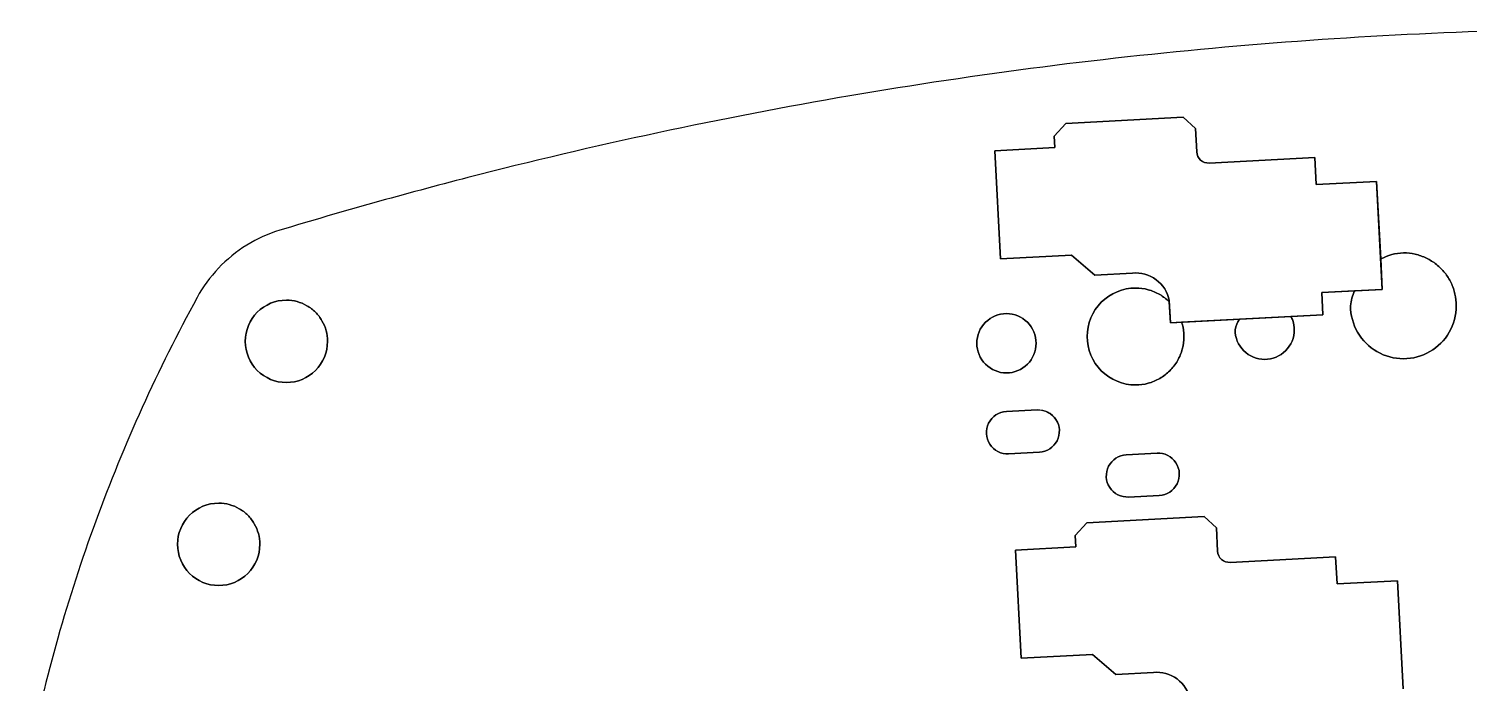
# Model space of a CAD drawing. Extents: x 0 to 140, y 0 to 91.
# Drawn here: x 1.5 to 62.8, y 63.4 to 91.2 of the extents above; entities that cross this region are included whole.
import ezdxf

# ---------------------------------------------------------------- set-up
doc = ezdxf.new("R2010")
doc.units = 0
doc.layers.add('Layer_1', color=7, linetype='CONTINUOUS')

msp = doc.modelspace()

# ---------------------------------------------------------------- linework, layer by layer
at = {"layer": 'Layer_1', "color": 1}
for p, q in [((45.11506, 86.672886), (45.607021, 87.219106)), ((45.607021, 87.219106), (45.11506, 86.672886)), ((45.607021, 87.219106), (50.599995, 87.481105)), ((50.599995, 87.481105), (45.607021, 87.219106)), ((50.599995, 87.481105), (51.125545, 87.007749)), ((51.125545, 87.007749), (50.599995, 87.481105)), ((51.125545, 87.007749), (51.178255, 86.008844)), ((51.178255, 86.008844), (51.125545, 87.007749)), ((45.139865, 86.193329), (45.11506, 86.672886)), ((45.11506, 86.672886), (45.139865, 86.193329)), ((42.583432, 86.059487), (45.139865, 86.193329)), ((45.139865, 86.193329), (42.583432, 86.059487)), ((42.824246, 81.465454), (42.583432, 86.059487)), ((42.583432, 86.059487), (42.824246, 81.465454)), ((51.703286, 85.536005), (56.197585, 85.771649)), ((56.197585, 85.771649), (51.703286, 85.536005)), ((56.197585, 85.771649), (56.257529, 84.622883)), ((56.257529, 84.622883), (56.197585, 85.771649)), ((56.257529, 84.622883), (58.828947, 84.757758)), ((58.828947, 84.757758), (56.257529, 84.622883)), ((58.828947, 84.757758), (59.002064, 81.457186)), ((59.06976, 80.164242), (58.828947, 84.757758)), ((45.850417, 81.6241), (42.824246, 81.465454)), ((42.824246, 81.465454), (45.850417, 81.6241)), ((46.846221, 80.775057), (45.850417, 81.6241)), ((45.850417, 81.6241), (46.846221, 80.775057)), ((59.002064, 81.457186), (59.06976, 80.164242)), ((48.444055, 80.858773), (46.846221, 80.775057)), ((46.846221, 80.775057), (48.444055, 80.858773)), ((12.451948, 79.706905), (12.451948, 79.706905)), ((12.451948, 79.706905), (12.451948, 79.706905)), ((50.00985, 79.635075), (50.007268, 79.689335)), ((50.007268, 79.689335), (50.056877, 78.740556)), ((56.498342, 80.029366), (59.06976, 80.164242)), ((57.890505, 80.10223), (56.498342, 80.029366)), ((56.498342, 80.029366), (56.547951, 79.080587)), ((56.547951, 79.080587), (56.498342, 80.029366)), ((59.06976, 80.164242), (57.890505, 80.10223)), ((43.082627, 79.134331), (43.082627, 79.134331)), ((43.082627, 79.134331), (43.082627, 79.134331)), ((50.056877, 78.740556), (50.00985, 79.635075)), ((50.056877, 78.740556), (56.547951, 79.080587)), ((56.547951, 79.080587), (55.179558, 79.008757)), ((50.535916, 78.765361), (50.056877, 78.740556)), ((52.991579, 78.894035), (50.535916, 78.765361)), ((55.179558, 79.008757), (52.991579, 78.894035)), ((43.079526, 74.970245), (44.387972, 75.038458)), ((44.387972, 75.038458), (43.079526, 74.970245)), ((44.387972, 75.038458), (44.387972, 75.038458)), ((44.466522, 75.038975), (44.466522, 75.038975)), ((44.482024, 73.241152), (43.174093, 73.172422)), ((43.174093, 73.172422), (44.482024, 73.241152)), ((49.491019, 73.203428), (48.182572, 73.134699)), ((48.182572, 73.134699), (49.491019, 73.203428)), ((49.491019, 73.203428), (49.491019, 73.203428)), ((9.571505, 71.076944), (9.571505, 71.076944)), ((9.571505, 71.076944), (9.571505, 71.076944)), ((48.27714, 71.337393), (49.58507, 71.405606)), ((49.58507, 71.405606), (48.27714, 71.337393)), ((46.496889, 70.24237), (51.489863, 70.504369)), ((51.489863, 70.504369), (46.496889, 70.24237)), ((51.489863, 70.504369), (52.015413, 70.031013)), ((52.015413, 70.031013), (51.489863, 70.504369)), ((46.004928, 69.69615), (46.496889, 70.24237)), ((46.496889, 70.24237), (46.004928, 69.69615)), ((52.015413, 70.031013), (52.067607, 69.032625)), ((52.067607, 69.032625), (52.015413, 70.031013)), ((46.029733, 69.216593), (46.004928, 69.69615)), ((46.004928, 69.69615), (46.029733, 69.216593)), ((43.4733, 69.082751), (46.029733, 69.216593)), ((46.029733, 69.216593), (43.4733, 69.082751)), ((43.714113, 64.489235), (43.4733, 69.082751)), ((43.4733, 69.082751), (43.714113, 64.489235)), ((52.593154, 68.559269), (57.086936, 68.794913)), ((57.086936, 68.794913), (52.593154, 68.559269)), ((57.086936, 68.794913), (57.147396, 67.646146)), ((57.147396, 67.646146), (57.086936, 68.794913)), ((57.147396, 67.646146), (59.718815, 67.781022)), ((59.718815, 67.781022), (57.147396, 67.646146)), ((59.718815, 67.781022), (59.959628, 63.187504)), ((59.959628, 63.187504), (59.718815, 67.781022)), ((46.739768, 64.647363), (43.714113, 64.489235)), ((43.714113, 64.489235), (46.739768, 64.647363)), ((47.735572, 63.798321), (46.739768, 64.647363)), ((46.739768, 64.647363), (47.735572, 63.798321)), ((49.333406, 63.882035), (47.735572, 63.798321)), ((47.735572, 63.798321), (49.333406, 63.882035))]:
    msp.add_line(p, q, dxfattribs=at)
for points in [[(61.170406, 91.045228), (58.404675, 90.921907), (55.641803, 90.741173), (52.883576, 90.503142)], [(69.472224, 91.242632), (66.703883, 91.234293), (63.936014, 91.168478), (61.170406, 91.045228)], [(52.883576, 90.503142), (50.125461, 90.265247), (47.372582, 89.970111), (44.626719, 89.617925)], [(44.626719, 89.617925), (41.880875, 89.265705), (39.142641, 88.856512), (36.413785, 88.39061)], [(36.413785, 88.39061), (33.684879, 87.924659), (30.965942, 87.402098), (28.258731, 86.823265)], [(28.258731, 86.823265), (25.551429, 86.244348), (22.85644, 85.609281), (20.175505, 84.918472)], [(51.178255, 86.008844), (51.183899, 85.876018), (51.242752, 85.75105), (51.341554, 85.662096)], [(51.341554, 85.662096), (51.242752, 85.75105), (51.183899, 85.876018), (51.178255, 86.008844)], [(51.341554, 85.662096), (51.440313, 85.573205), (51.57067, 85.527766), (51.703286, 85.536005)], [(51.703286, 85.536005), (51.57067, 85.527766), (51.440313, 85.573205), (51.341554, 85.662096)], [(20.175505, 84.918472), (17.494661, 84.227863), (14.828445, 83.481667), (12.17858, 82.680366)], [(12.17858, 82.680366), (11.682095, 82.530113), (11.207191, 82.316111), (10.765747, 82.043713)], [(10.765747, 82.043713), (10.324207, 81.77152), (9.919826, 81.443222), (9.56272, 81.067028)], [(59.002064, 81.457186), (59.301251, 81.61539), (59.632273, 81.704063), (59.970481, 81.716601)], [(59.970481, 81.716601), (59.632273, 81.704063), (59.301251, 81.61539), (59.002064, 81.457186)], [(59.970481, 81.716601), (60.138805, 81.716596), (60.306597, 81.697702), (60.470708, 81.660274)], [(60.470708, 81.660274), (60.306597, 81.697702), (60.138805, 81.716596), (59.970481, 81.716601)], [(60.470708, 81.660274), (60.635087, 81.622814), (60.794736, 81.566998), (60.946648, 81.493876)], [(60.946648, 81.493876), (60.794736, 81.566998), (60.635087, 81.622814), (60.470708, 81.660274)], [(60.946648, 81.493876), (61.098348, 81.420714), (61.241354, 81.33075), (61.372979, 81.225675)], [(61.372979, 81.225675), (61.241354, 81.33075), (61.098348, 81.420714), (60.946648, 81.493876)], [(9.56272, 81.067028), (9.205862, 80.690821), (8.899278, 80.269941), (8.650631, 79.814909)], [(49.453297, 80.57817), (49.163877, 80.794758), (48.803735, 80.894889), (48.444055, 80.858773)], [(48.444055, 80.858773), (48.803735, 80.894889), (49.163877, 80.794757), (49.453297, 80.57817)], [(61.372979, 81.225675), (61.504791, 81.120717), (61.624396, 81.001285), (61.729544, 80.869624)], [(61.729544, 80.869624), (61.624396, 81.001285), (61.504791, 81.120717), (61.372979, 81.225675)], [(50.007268, 79.689335), (49.940377, 80.04451), (49.742701, 80.361677), (49.453297, 80.57817)], [(49.453297, 80.57817), (49.7427, 80.361677), (49.940377, 80.04451), (50.007268, 79.689335)], [(61.729544, 80.869624), (61.834472, 80.737813), (61.924263, 80.594633), (61.997229, 80.442777)], [(61.997229, 80.442777), (61.924263, 80.594633), (61.834472, 80.737813), (61.729544, 80.869624)], [(61.997229, 80.442777), (62.070315, 80.291031), (62.126131, 80.131557), (62.163628, 79.967354)], [(62.163628, 79.967354), (62.126131, 80.131557), (62.070315, 80.291031), (61.997229, 80.442777)], [(8.650631, 79.814909), (7.815583, 78.287094), (7.037829, 76.728655), (6.318991, 75.142844)], [(11.214298, 79.194275), (11.542528, 79.522541), (11.987736, 79.706944), (12.451948, 79.706905)], [(12.451948, 79.706905), (11.987736, 79.706944), (11.542528, 79.522541), (11.214298, 79.194275)], [(12.451948, 79.706905), (12.604814, 79.706781), (12.757004, 79.686628), (12.904634, 79.646961)], [(12.904634, 79.646961), (12.757004, 79.686628), (12.604814, 79.706781), (12.451948, 79.706905)], [(47.118556, 79.618539), (47.504874, 80.004974), (48.028896, 80.222092), (48.575314, 80.222119)], [(48.575314, 80.222119), (48.028896, 80.222092), (47.504874, 80.004973), (47.118556, 79.618539)], [(48.575314, 80.222119), (48.755216, 80.222057), (48.934334, 80.19843), (49.108098, 80.151839)], [(49.108098, 80.151839), (48.934334, 80.19843), (48.755216, 80.222057), (48.575314, 80.222119)], [(49.108098, 80.151839), (49.282085, 80.105308), (49.44922, 80.036161), (49.605226, 79.946167)], [(49.605226, 79.946167), (49.44922, 80.036161), (49.282085, 80.105308), (49.108098, 80.151839)], [(49.605226, 79.946167), (49.752475, 79.859644), (49.888393, 79.755145), (50.00985, 79.635075)], [(50.00985, 79.635075), (49.888393, 79.755145), (49.752475, 79.859644), (49.605226, 79.946167)], [(57.720489, 79.46661), (57.745708, 79.68567), (57.802993, 79.899832), (57.890505, 80.10223)], [(57.890505, 80.10223), (57.802993, 79.899832), (57.745708, 79.68567), (57.720489, 79.46661)], [(62.163628, 79.967354), (62.201268, 79.803095), (62.220335, 79.635127), (62.220471, 79.46661)], [(62.220471, 79.46661), (62.220335, 79.635127), (62.201268, 79.803095), (62.163628, 79.967354)], [(10.701668, 77.956625), (10.701629, 78.420837), (10.886032, 78.866045), (11.214298, 79.194275)], [(11.214298, 79.194275), (10.886033, 78.866045), (10.701629, 78.420837), (10.701668, 77.956625)], [(12.904634, 79.646961), (13.052394, 79.607439), (13.194336, 79.548717), (13.32683, 79.472294)], [(13.32683, 79.472294), (13.194336, 79.548717), (13.052394, 79.607439), (12.904634, 79.646961)], [(13.32683, 79.472294), (13.459205, 79.395841), (13.580992, 79.302372), (13.689082, 79.194275)], [(13.689082, 79.194275), (13.580992, 79.302372), (13.459205, 79.395841), (13.32683, 79.472294)], [(13.689082, 79.194275), (13.797179, 79.086186), (13.890647, 78.964399), (13.967101, 78.832024)], [(13.967101, 78.832024), (13.890647, 78.964399), (13.797179, 79.086186), (13.689082, 79.194275)], [(42.191725, 78.765361), (42.42802, 79.001616), (42.748483, 79.134337), (43.082627, 79.134331)], [(43.082627, 79.134331), (42.748483, 79.134337), (42.42802, 79.001616), (42.191725, 78.765361)], [(43.082627, 79.134331), (43.416771, 79.134337), (43.737234, 79.001616), (43.973529, 78.765361)], [(43.973529, 78.765361), (43.737234, 79.001616), (43.416771, 79.134337), (43.082627, 79.134331)], [(46.514976, 78.162297), (46.51514, 78.708537), (46.732248, 79.232348), (47.118556, 79.618539)], [(47.118556, 79.618539), (46.732248, 79.232347), (46.51514, 78.708537), (46.514976, 78.162297)], [(58.021762, 78.341614), (57.824343, 78.683673), (57.720438, 79.071669), (57.720489, 79.46661)], [(57.720489, 79.46661), (57.720438, 79.071669), (57.824343, 78.683673), (58.021762, 78.341614)], [(62.220471, 79.46661), (62.220365, 79.071622), (62.116281, 78.683623), (61.918682, 78.341614)], [(61.918682, 78.341614), (62.116281, 78.683623), (62.220365, 79.071622), (62.220471, 79.46661)], [(13.967101, 78.832024), (14.043703, 78.699556), (14.102599, 78.557613), (14.142284, 78.409827)], [(14.142284, 78.409827), (14.102599, 78.557613), (14.043703, 78.699556), (13.967101, 78.832024)], [(41.822756, 77.87446), (41.822749, 78.208603), (41.95547, 78.529066), (42.191725, 78.765361)], [(42.191725, 78.765361), (41.95547, 78.529066), (41.82275, 78.208603), (41.822756, 77.87446)], [(43.973529, 78.765361), (44.209784, 78.529066), (44.342505, 78.208603), (44.342498, 77.87446)], [(44.342498, 77.87446), (44.342504, 78.208603), (44.209784, 78.529066), (43.973529, 78.765361)], [(50.535916, 78.765361), (50.545994, 78.742114), (50.555642, 78.718684), (50.564856, 78.695081)], [(50.564856, 78.695081), (50.555642, 78.718684), (50.545994, 78.742114), (50.535916, 78.765361)], [(50.564856, 78.695081), (50.611446, 78.521317), (50.635073, 78.342199), (50.635135, 78.162297)], [(50.635135, 78.162297), (50.635073, 78.342199), (50.611446, 78.521317), (50.564856, 78.695081)], [(53.176581, 77.559233), (52.940326, 77.795529), (52.807606, 78.115991), (52.807612, 78.450135)], [(52.807612, 78.450135), (52.807606, 78.115991), (52.940326, 77.795529), (53.176581, 77.559233)], [(52.807612, 78.450135), (52.839891, 78.608533), (52.902349, 78.75924), (52.991579, 78.894035)], [(52.991579, 78.894035), (52.902349, 78.75924), (52.839891, 78.608533), (52.807612, 78.450135)], [(55.327355, 78.450135), (55.327361, 78.115991), (55.19464, 77.795529), (54.958385, 77.559233)], [(54.958385, 77.559233), (55.19464, 77.795529), (55.327361, 78.115991), (55.327355, 78.450135)], [(55.179558, 79.008757), (55.212555, 78.954512), (55.241405, 78.897851), (55.26586, 78.839258)], [(55.26586, 78.839258), (55.241405, 78.897851), (55.212555, 78.954512), (55.179558, 79.008757)], [(55.26586, 78.839258), (55.306634, 78.713577), (55.327386, 78.582265), (55.327355, 78.450135)], [(55.327355, 78.450135), (55.327386, 78.582265), (55.306634, 78.713577), (55.26586, 78.839258)], [(11.214298, 76.719492), (10.886159, 77.047595), (10.701766, 77.492592), (10.701668, 77.956625)], [(10.701668, 77.956625), (10.701766, 77.492592), (10.886159, 77.047595), (11.214298, 76.719492)], [(14.201712, 77.956625), (14.201614, 77.492592), (14.017221, 77.047595), (13.689082, 76.719492)], [(13.689082, 76.719492), (14.017221, 77.047595), (14.201614, 77.492592), (14.201712, 77.956625)], [(14.142284, 78.409827), (14.181821, 78.262008), (14.201801, 78.109641), (14.201712, 77.956625)], [(14.201712, 77.956625), (14.201801, 78.109641), (14.181821, 78.262008), (14.142284, 78.409827)], [(42.191725, 76.983558), (41.95547, 77.219853), (41.822749, 77.540316), (41.822756, 77.87446)], [(41.822756, 77.87446), (41.82275, 77.540316), (41.95547, 77.219853), (42.191725, 76.983558)], [(44.342498, 77.87446), (44.342505, 77.540316), (44.209784, 77.219853), (43.973529, 76.983558)], [(43.973529, 76.983558), (44.209784, 77.219853), (44.342504, 77.540316), (44.342498, 77.87446)], [(47.118556, 76.705539), (46.732121, 77.091857), (46.515002, 77.615879), (46.514976, 78.162297)], [(46.514976, 78.162297), (46.515003, 77.615879), (46.732121, 77.091857), (47.118556, 76.705539)], [(50.635135, 78.162297), (50.635118, 77.982223), (50.611491, 77.802928), (50.564856, 77.628997)], [(50.564856, 77.628997), (50.611491, 77.802928), (50.635118, 77.982223), (50.635135, 78.162297)], [(58.845484, 77.518409), (58.503425, 77.715768), (58.219335, 77.999679), (58.021762, 78.341614)], [(58.021762, 78.341614), (58.219335, 77.999679), (58.503425, 77.715768), (58.845484, 77.518409)], [(61.918682, 78.341614), (61.721251, 77.999745), (61.437346, 77.715839), (61.095476, 77.518409)], [(61.095476, 77.518409), (61.437345, 77.715839), (61.721251, 77.999745), (61.918682, 78.341614)], [(50.564856, 77.628997), (50.518325, 77.455009), (50.449177, 77.287875), (50.359182, 77.131869)], [(50.359182, 77.131869), (50.449177, 77.287875), (50.518324, 77.455009), (50.564856, 77.628997)], [(54.067483, 77.189747), (53.733265, 77.189878), (53.412792, 77.322789), (53.176581, 77.559233)], [(53.176581, 77.559233), (53.412792, 77.322789), (53.733265, 77.189878), (54.067483, 77.189747)], [(54.958385, 77.559233), (54.722175, 77.322789), (54.401701, 77.189878), (54.067483, 77.189747)], [(54.067483, 77.189747), (54.401701, 77.189878), (54.722175, 77.322789), (54.958385, 77.559233)], [(59.970481, 77.216619), (59.575493, 77.216725), (59.187493, 77.320809), (58.845484, 77.518409)], [(58.845484, 77.518409), (59.187493, 77.320809), (59.575493, 77.216725), (59.970481, 77.216619)], [(61.095476, 77.518409), (60.753468, 77.32081), (60.365468, 77.216725), (59.970481, 77.216619)], [(59.970481, 77.216619), (60.365468, 77.216725), (60.753468, 77.32081), (61.095476, 77.518409)], [(12.451948, 76.206862), (11.987736, 76.206822), (11.542528, 76.391226), (11.214298, 76.719492)], [(11.214298, 76.719492), (11.542528, 76.391226), (11.987736, 76.206823), (12.451948, 76.206862)], [(13.689082, 76.719492), (13.360979, 76.391353), (12.915982, 76.206959), (12.451948, 76.206862)], [(12.451948, 76.206862), (12.915982, 76.20696), (13.360978, 76.391353), (13.689082, 76.719492)], [(43.082627, 76.614072), (42.748409, 76.614202), (42.427936, 76.747113), (42.191725, 76.983558)], [(42.191725, 76.983558), (42.427936, 76.747113), (42.748409, 76.614203), (43.082627, 76.614072)], [(43.973529, 76.983558), (43.737318, 76.747113), (43.416845, 76.614202), (43.082627, 76.614072)], [(43.082627, 76.614072), (43.416845, 76.614203), (43.737318, 76.747113), (43.973529, 76.983558)], [(48.575314, 76.101958), (48.028896, 76.101985), (47.504874, 76.319104), (47.118556, 76.705539)], [(47.118556, 76.705539), (47.504874, 76.319104), (48.028896, 76.101985), (48.575314, 76.101958)], [(50.031554, 76.705539), (49.904369, 76.578173), (49.761039, 76.468025), (49.605226, 76.377911)], [(49.605226, 76.377911), (49.761039, 76.468025), (49.904369, 76.578173), (50.031554, 76.705539)], [(50.359182, 77.131869), (50.269068, 76.976056), (50.15892, 76.832725), (50.031554, 76.705539)], [(50.031554, 76.705539), (50.15892, 76.832725), (50.269068, 76.976056), (50.359182, 77.131869)], [(49.108098, 76.172238), (48.934334, 76.125648), (48.755216, 76.10202), (48.575314, 76.101958)], [(48.575314, 76.101958), (48.755216, 76.10202), (48.934334, 76.125648), (49.108098, 76.172238)], [(49.605226, 76.377911), (49.44922, 76.287916), (49.282085, 76.218769), (49.108098, 76.172238)], [(49.108098, 76.172238), (49.282085, 76.218769), (49.44922, 76.287916), (49.605226, 76.377911)], [(6.318991, 75.142844), (5.600257, 73.55723), (4.940924, 71.945355), (4.342368, 70.310582)], [(42.325051, 74.479836), (42.470907, 74.766321), (42.758497, 74.953255), (43.079526, 74.970245)], [(43.079526, 74.970245), (42.758497, 74.953255), (42.470907, 74.766321), (42.325051, 74.479836)], [(45.189993, 74.630214), (45.014764, 74.899783), (44.709041, 75.055402), (44.387972, 75.038458)], [(44.387972, 75.038458), (44.414135, 75.039773), (44.440344, 75.039946), (44.466522, 75.038975)], [(44.466522, 75.038975), (44.759911, 75.028866), (45.029933, 74.876304), (45.189993, 74.630214)], [(42.372075, 73.581183), (42.197022, 73.850835), (42.179097, 74.193386), (42.325051, 74.479836)], [(42.325051, 74.479836), (42.179097, 74.193386), (42.197022, 73.850835), (42.372075, 73.581183)], [(45.189993, 74.630214), (45.365047, 74.360562), (45.382972, 74.018011), (45.237017, 73.731561)], [(45.237017, 73.731561), (45.382972, 74.018011), (45.365047, 74.360562), (45.189993, 74.630214)], [(43.174093, 73.172422), (42.852922, 73.15559), (42.547178, 73.311418), (42.372075, 73.581183)], [(42.372075, 73.581183), (42.547178, 73.311418), (42.852922, 73.15559), (43.174093, 73.172422)], [(45.237017, 73.731561), (45.09107, 73.444921), (44.803241, 73.257961), (44.482024, 73.241152)], [(44.482024, 73.241152), (44.803241, 73.257961), (45.09107, 73.444921), (45.237017, 73.731561)], [(48.182572, 73.134699), (47.861544, 73.117709), (47.573954, 72.930775), (47.428097, 72.644289)], [(47.428097, 72.644289), (47.573954, 72.930775), (47.861544, 73.117709), (48.182572, 73.134699)], [(50.293037, 72.794668), (50.117934, 73.064433), (49.81219, 73.22026), (49.491019, 73.203428)], [(49.491019, 73.203428), (49.81219, 73.22026), (50.117934, 73.064433), (50.293037, 72.794668)], [(47.428097, 72.644289), (47.282143, 72.35784), (47.300068, 72.015289), (47.475122, 71.745637)], [(47.475122, 71.745637), (47.300068, 72.015289), (47.282143, 72.35784), (47.428097, 72.644289)], [(50.340064, 71.896015), (50.486017, 72.182465), (50.468091, 72.525016), (50.293037, 72.794668)], [(50.293037, 72.794668), (50.468091, 72.525016), (50.486017, 72.182465), (50.340064, 71.896015)], [(47.475122, 71.745637), (47.65035, 71.476069), (47.956071, 71.32045), (48.27714, 71.337393)], [(48.27714, 71.337393), (47.956071, 71.32045), (47.65035, 71.476069), (47.475122, 71.745637)], [(49.58507, 71.405606), (49.906288, 71.422415), (50.194116, 71.609375), (50.340064, 71.896015)], [(50.340064, 71.896015), (50.194116, 71.609375), (49.906288, 71.422415), (49.58507, 71.405606)], [(8.334371, 70.564314), (8.662475, 70.892453), (9.107471, 71.076846), (9.571505, 71.076944)], [(9.571505, 71.076944), (9.107471, 71.076846), (8.662475, 70.892453), (8.334371, 70.564314)], [(9.571505, 71.076944), (9.724543, 71.076865), (9.876911, 71.056711), (10.024707, 71.016999)], [(10.024707, 71.016999), (9.876911, 71.056711), (9.724543, 71.076865), (9.571505, 71.076944)], [(7.821741, 69.326663), (7.821702, 69.790876), (8.006106, 70.236084), (8.334371, 70.564314)], [(8.334371, 70.564314), (8.006106, 70.236084), (7.821702, 69.790876), (7.821741, 69.326663)], [(10.024707, 71.016999), (10.172468, 70.977478), (10.314409, 70.918755), (10.446903, 70.842333)], [(10.446903, 70.842333), (10.314409, 70.918755), (10.172468, 70.977478), (10.024707, 71.016999)], [(10.446903, 70.842333), (10.579279, 70.765879), (10.701066, 70.672411), (10.809155, 70.564314)], [(10.809155, 70.564314), (10.701066, 70.672411), (10.579278, 70.765879), (10.446903, 70.842333)], [(10.809155, 70.564314), (10.917288, 70.456065), (11.010758, 70.334102), (11.087174, 70.201545)], [(11.087174, 70.201545), (11.010758, 70.334102), (10.917288, 70.456065), (10.809155, 70.564314)], [(4.342368, 70.310582), (3.743872, 68.67565), (3.206581, 67.018957), (2.731614, 65.343962)], [(11.087174, 70.201545), (11.163555, 70.069213), (11.222277, 69.927448), (11.26184, 69.779866)], [(11.26184, 69.779866), (11.222277, 69.927448), (11.163555, 70.069213), (11.087174, 70.201545)], [(8.334371, 68.08953), (8.006232, 68.417633), (7.821839, 68.86263), (7.821741, 69.326663)], [(7.821741, 69.326663), (7.82184, 68.86263), (8.006233, 68.417633), (8.334371, 68.08953)], [(11.321785, 69.326663), (11.321687, 68.86263), (11.137294, 68.417633), (10.809155, 68.08953)], [(10.809155, 68.08953), (11.137294, 68.417633), (11.321687, 68.86263), (11.321785, 69.326663)], [(11.26184, 69.779866), (11.301552, 69.632069), (11.321706, 69.479702), (11.321785, 69.326663)], [(11.321785, 69.326663), (11.321706, 69.479702), (11.301552, 69.632069), (11.26184, 69.779866)], [(52.067607, 69.032625), (52.073113, 68.899617), (52.131976, 68.774438), (52.230902, 68.685359)], [(52.230902, 68.685359), (52.131976, 68.774438), (52.073113, 68.899617), (52.067607, 69.032625)], [(52.230902, 68.685359), (52.329791, 68.596337), (52.460362, 68.550888), (52.593154, 68.559269)], [(52.593154, 68.559269), (52.460362, 68.550888), (52.329791, 68.596337), (52.230902, 68.685359)], [(9.571505, 67.5769), (9.107471, 67.576998), (8.662475, 67.761391), (8.334371, 68.08953)], [(8.334371, 68.08953), (8.662475, 67.761391), (9.107471, 67.576998), (9.571505, 67.5769)], [(10.809155, 68.08953), (10.480925, 67.761264), (10.035717, 67.576861), (9.571505, 67.5769)], [(9.571505, 67.5769), (10.035717, 67.576861), (10.480925, 67.761264), (10.809155, 68.08953)], [(2.731614, 65.343962), (2.256472, 63.669076), (1.84398, 61.977047), (1.494998, 60.271405)], [(50.343164, 63.60195), (50.053535, 63.81848), (49.693192, 63.918431), (49.333406, 63.882035)], [(49.333406, 63.882035), (49.693192, 63.918431), (50.053535, 63.81848), (50.343164, 63.60195)], [(50.897136, 62.712598), (50.830365, 63.067961), (50.632677, 63.385331), (50.343164, 63.60195)], [(50.343164, 63.60195), (50.632677, 63.385331), (50.830365, 63.067961), (50.897136, 62.712598)]]:
    msp.add_open_spline(points, degree=3, dxfattribs=at)

doc.saveas('drawing.dxf')
